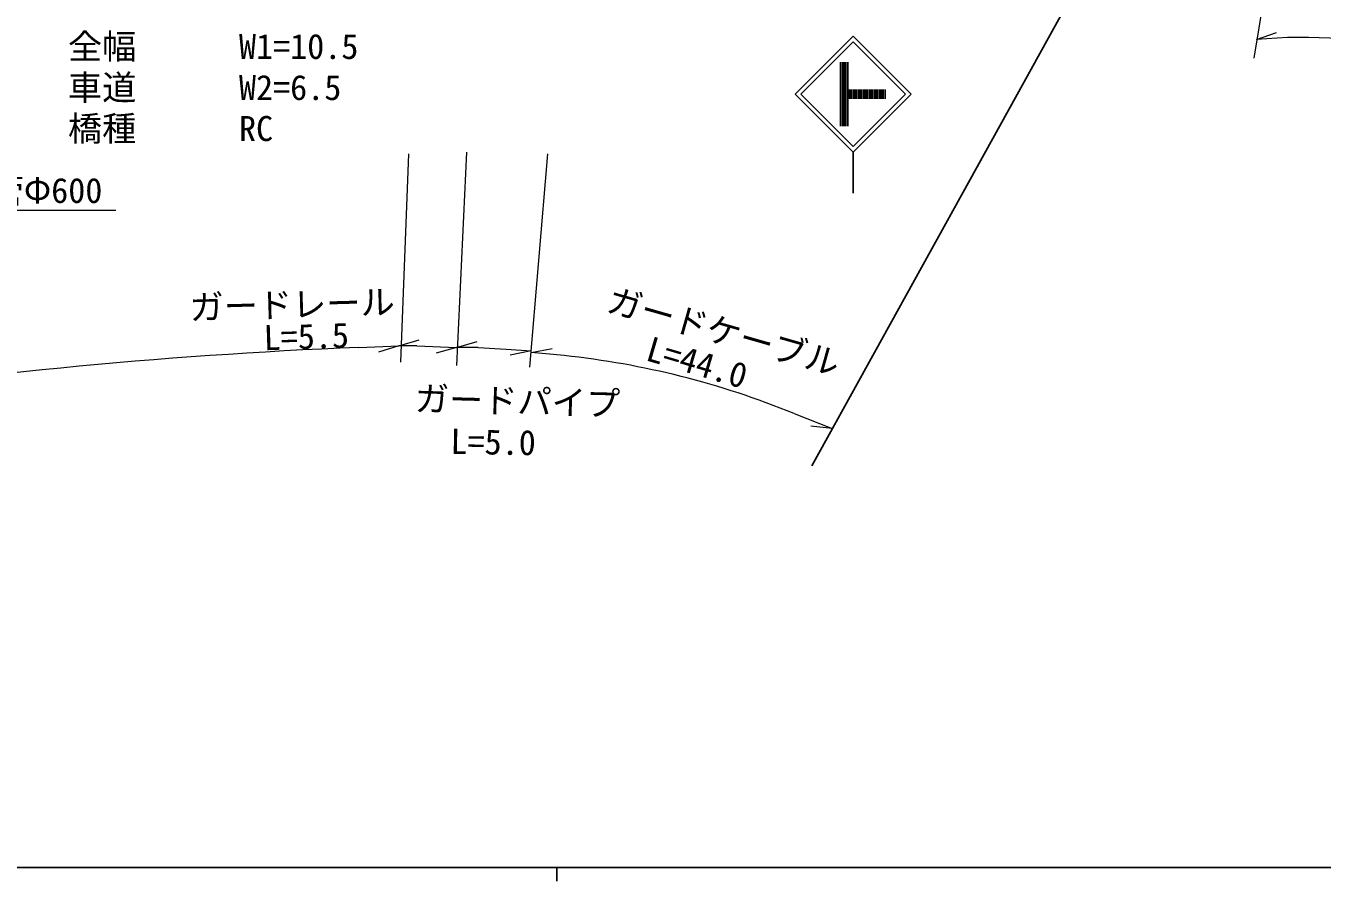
# Model space of a CAD drawing. Units: millimetres, scale not verified. Extents: x 40000 to 680000, y 20000 to 380000.
# Drawn here: x 229205 to 323944, y 204000 to 266497 of the extents above; entities that cross this region are included whole.
import ezdxf
from ezdxf.enums import TextEntityAlignment as Align

# ---------------------------------------------------------------- set-up
doc = ezdxf.new("R2010")
doc.units = ezdxf.units.MM
doc.header["$LTSCALE"] = 1000
for name, color, linetype, lineweight in [('M-BMK-OTRS', 5, 'Continuous', 25), ('M-STR-HTXT', 7, 'Continuous', 13), ('M-STR-STRC', 7, 'Continuous', 25), ('M-TTL-BAND', 7, 'Continuous', 25)]:
    doc.layers.add(name, color=color, linetype=linetype, lineweight=lineweight)
doc.styles.add('ＭＳ ゴシック', font='')
doc.styles.get('ＭＳ ゴシック').set_extended_font_data('MS Gothic')

msp = doc.modelspace()

# ---------------------------------------------------------------- linework, layer by layer
at = {"layer": 'M-BMK-OTRS'}
msp.add_line((321049, 296612), (286654, 234348), dxfattribs=at)
at = {"layer": 'M-STR-HTXT'}
for p, q in [((320254, 272030), (318963, 264140)), ((319145, 265512), (320618, 266018)), ((321409, 265644), (319145, 265512)), ((257177, 257152), (256572, 241917)), ((261409, 257273), (260684, 241675)), ((267334, 257152), (266004, 241554)), ((215219, 253041), (235769, 253041)), ((256451, 243126), (257951, 243546)), ((253549, 243005), (256451, 243126)), ((256451, 243126), (254970, 242644)), ((257782, 243126), (256451, 243126)), ((257782, 243126), (260684, 243005)), ((260684, 243005), (259184, 242585)), ((260684, 243005), (262184, 243425)), ((262255, 243005), (260684, 243005)), ((262255, 243005), (264311, 242884)), ((264311, 242884), (266125, 242763)), ((266125, 242763), (264600, 242444)), ((266125, 242642), (267659, 242911)), ((268543, 242401), (266125, 242642)), ((285351, 238169), (288132, 237080)), ((288132, 237080), (286582, 237236))]:
    msp.add_line(p, q, dxfattribs=at)
for centre, radius, start, end in [((322403, 211277), 54375, 64.97056, 91.04779), ((269807, -149949), 393291, 92.36908, 98.73752), ((262116, 181387), 61351, 67.7465, 83.98712)]:
    msp.add_arc(centre, radius, start, end, dxfattribs=at)
at = {"layer": 'M-STR-STRC'}
for p, q in [((285431, 261510), (289674, 265753)), ((289674, 265328), (285855, 261510)), ((289674, 265753), (293916, 261510)), ((293492, 261510), (289674, 265328)), ((288754, 259160), (288754, 263860)), ((288884, 259160), (288884, 263860)), ((289014, 259160), (289014, 263860)), ((289144, 259160), (289144, 263860)), ((289274, 259160), (289274, 263860)), ((289674, 257267), (285431, 261510)), ((285855, 261510), (289674, 257692)), ((289404, 261160), (289404, 261860)), ((289534, 261160), (289534, 261860)), ((289664, 261160), (289664, 261860)), ((289674, 257692), (293492, 261510)), ((293916, 261510), (289674, 257267)), ((289794, 261160), (289794, 261860)), ((289924, 261160), (289924, 261860)), ((290054, 261160), (290054, 261860)), ((290184, 261160), (290184, 261860)), ((290314, 261160), (290314, 261860)), ((290444, 261160), (290444, 261860)), ((290574, 261160), (290574, 261860)), ((290704, 261160), (290704, 261860)), ((290834, 261160), (290834, 261860)), ((290964, 261160), (290964, 261860)), ((291094, 261160), (291094, 261860)), ((291224, 261160), (291224, 261860)), ((291354, 261160), (291354, 261860)), ((291484, 261160), (291484, 261860)), ((291614, 261160), (291614, 261860)), ((291744, 261160), (291744, 261860)), ((291874, 261160), (291874, 261860)), ((292004, 261160), (292004, 261860)), ((289674, 254267), (289674, 257267))]:
    msp.add_line(p, q, dxfattribs=at)
at = {"layer": 'M-TTL-BAND'}
for p, q in [((40000, 205000), (579000, 205000)), ((268000, 205000), (268000, 204000))]:
    msp.add_line(p, q, dxfattribs=at)

# ---------------------------------------------------------------- texts
at = {"layer": 'M-STR-HTXT', "style": 'ＭＳ ゴシック'}
for s, p in [('全幅\u3000\u3000\u3000W1=10.5', (232277, 263532)), ('車道\u3000\u3000\u3000W2=6.5', (232277, 260532)), ('橋種\u3000\u3000\u3000RC', (232277, 257532))]:
    msp.add_text(s, height=1833, dxfattribs=at).set_placement(p, align=Align.BOTTOM_LEFT)
msp.add_text('ヒューム管Φ600', height=1833, dxfattribs=at).set_placement((225672, 254472), align=Align.MIDDLE_CENTER)
for s, rotation, p in [('ガードレール', 1.6, (248662, 246136)), ('ガードケーブル', 344.1, (280216, 244155)), ('L=5.5', 1.9, (249695, 243809)), ('L=44.0', 343.6, (278264, 241909)), ('ガードパイプ ', 358.5, (265757, 239065)), ('L=5.0', 359, (263358, 236091))]:
    msp.add_text(s, height=1833, rotation=rotation, dxfattribs=at).set_placement(p, align=Align.MIDDLE_CENTER)

doc.saveas('drawing.dxf')
